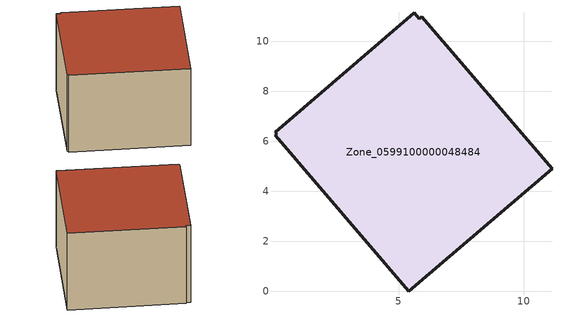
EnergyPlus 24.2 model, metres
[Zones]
Zone_0599100000048484
 floor ground (C_G): 5.62,11.13 5.83,10.89 5.92,10.97 11.13,4.89 5.4,0 0.06,6.23 0.12,6.29 0.06,6.35 z0
 wall outside (C_F): 5.62,11.13 0.06,6.35 0.12,6.29 0.06,6.23 5.4,0 11.13,4.89 5.92,10.97 5.83,10.89 5.62,11.13 z0:6.2
 roof outside (C_R): 5.83,10.89 5.62,11.13 0.06,6.35 0.12,6.29 0.06,6.23 5.4,0 11.13,4.89 5.92,10.97 z6.2
[BUILDING]
Pand.0599100000048484: North Axis=0; Terrain=City; Loads Convergence Tolerance Value=0.04; Temperature Convergence Tolerance Value=0.4; Solar Distribution=FullExterior; Maximum Number of Warmup Days=25; Minimum Number of Warmup Days=1
[Site:Location]
Rotterdam.The.Hague.AP_ZH_NLD Design_Conditions: Latitude=51.96; Longitude=4.45; Time Zone=1; Elevation=-4.5
[SITE:GROUNDTEMPERATURE:BUILDINGSURFACE]
18, 18, 18, 18, 18, 18, 18, 18, 18, 18, 18, 18
[MATERIAL] Thermal Absorptance=0.9; Solar Absorptance=0.7; Visible Absorptance=0.7
Name | Roughness | Thickness | Conductivity | Density | Specific Heat
G.TC.1992-2005 | MediumSmooth | 0.15 | 0.06 | 540 | 1210
F.TC.1992-2005 | Rough | 0.3 | 0.12 | 1920 | 840
R.TC.1992-2005 | MediumRough | 0.2 | 0.08 | 1500 | 1000
[CONSTRUCTION]
C_G: G.TC.1992-2005
C_F: F.TC.1992-2005
C_R: R.TC.1992-2005
[ZONE]
Zone_0599100000048484: Type=1; Multiplier=1; Ceiling Height=Autocalculate; Volume=Autocalculate; Floor Area=autocalculate; Part of Total Floor Area=Yes
[ZONEINFILTRATION:DESIGNFLOWRATE]
Infil_Zone_0599100000048484: Zone or ZoneList or Space or SpaceList=Zone_0599100000048484; Schedule=AlwaysOn; Design Flow Rate Calculation Method=Flow/Area; Flow Rate per Floor Area=0.0015; Constant Term Coefficient=1; Temperature Term Coefficient=0; Velocity Term Coefficient=0; Velocity Squared Term Coefficient=0
[HVACTEMPLATE:ZONE:IDEALLOADSAIRSYSTEM]
Zone_0599100000048484: Maximum Heating Supply Air Temperature=50; Minimum Cooling Supply Air Temperature=13; Maximum Heating Supply Air Humidity Ratio=0.0156; Minimum Cooling Supply Air Humidity Ratio=0.0077; Heating Limit=NoLimit; Cooling Limit=NoLimit; Dehumidification Control Type=ConstantSensibleHeatRatio; Cooling Sensible Heat Ratio=0.7; Dehumidification Setpoint=60; Humidification Control Type=None; Humidification Setpoint=30; Outdoor Air Method=None; Outdoor Air Flow Rate per Person=0.00944; Outdoor Air Flow Rate per Zone Floor Area=0; Outdoor Air Flow Rate per Zone=0; Demand Controlled Ventilation Type=None; Outdoor Air Economizer Type=NoEconomizer; Heat Recovery Type=None; Sensible Heat Recovery Effectiveness=0.7; Latent Heat Recovery Effectiveness=0.65
[ZONECONTROL:THERMOSTAT]
ThermostatControl_Zone_0599100000048484: Zone or ZoneList=Zone_0599100000048484; Control Type Schedule=DualSetpointControlType; Control 1=Thermostat_Zone_0599100000048484; Temperature Difference Between Cutout And Setpoint=0
[THERMOSTATSETPOINT:DUALSETPOINT]
Thermostat_Zone_0599100000048484: Heating Setpoint Temperature Schedule=HeatingSetpoint_Zone_0599100000048484; Cooling Setpoint Temperature Schedule=CoolingSetpoint_Zone_0599100000048484
[SCHEDULE:COMPACT]
HeatingSetpoint_Zone_0599100000048484: Through: 12/31, For: AllDays, Until: 24:00, 21
CoolingSetpoint_Zone_0599100000048484: Through: 12/31, For: AllDays, Until: 24:00, 24
DualSetpointControlType: Through: 12/31, For: AllDays, Until: 24:00, 4
AlwaysOn: Through: 12/31, For: AllDays, Until: 24:00, 1
